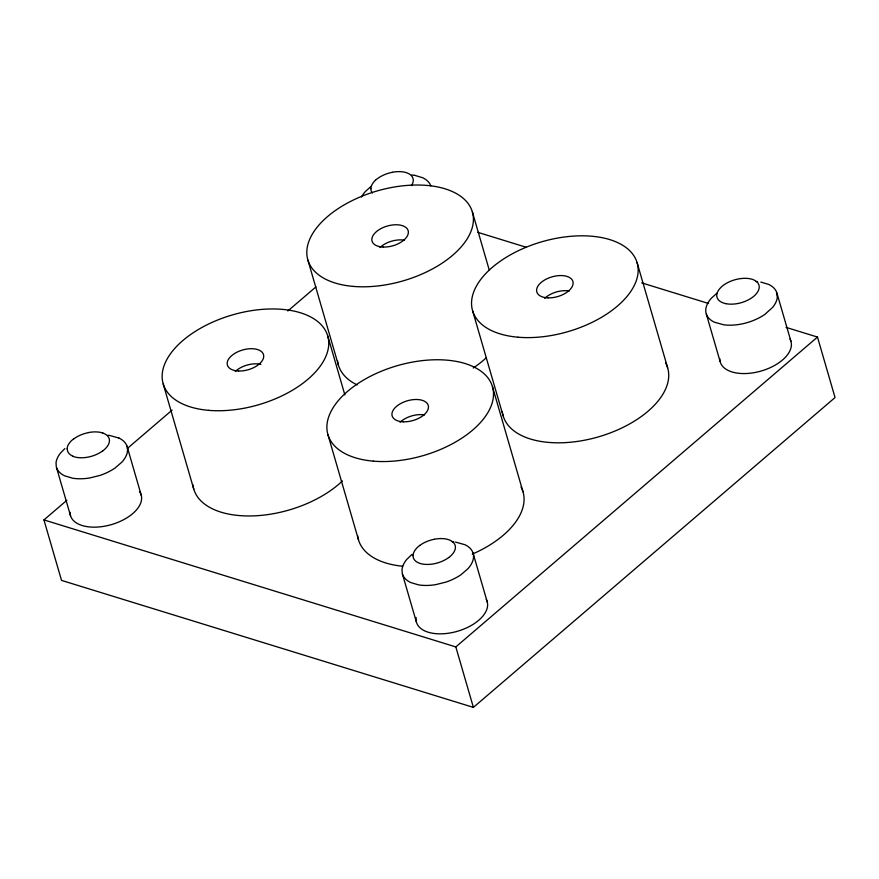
<?xml version="1.0" encoding="UTF-8"?>
<svg xmlns="http://www.w3.org/2000/svg" width="879" height="879" viewBox="0 0 879 879"><rect width="100%" height="100%" fill="white"/><g stroke="black" fill="none" stroke-linecap="round" stroke-linejoin="round"><path stroke-width="1.32" d="M127.521 451.081L127.576 448.971A35.325 19.294 -16.2 0 0 126.994 446.103A37.248 20.338 -16.2 0 0 118.973 438.061M64.848 448.62L60.673 452.861A37.72 20.602 -16.2 0 0 56.036 462.761L56.289 466.826L70.562 515.874M786.002 327.362L817.481 337.064L835.05 397.539L473.396 707.386L61.519 580.393L43.95 519.918L66.881 500.283M127.323 448.488L172.141 410.086M287.829 310.979L315.968 286.862M43.95 519.918L455.827 646.922L817.481 337.064M411.976 554.352L406.647 559.538A37.72 20.602 -16.2 0 0 402.011 569.438L402.263 573.504L416.316 621.761M370.993 186.469L365.389 191.512A37.643 20.558 -16.2 0 0 361.544 197.006M716.978 293.147L711.364 298.19A37.643 20.558 -16.2 0 0 705.804 309.166L705.749 311.276A35.325 19.294 -16.2 0 0 706.331 314.144L720.077 361.357M455.487 542.09L464.969 544.727A37.248 20.338 -16.2 0 1 472.968 552.781L487.307 602.181M414.855 175.382L422.777 177.778A37.522 20.492 -16.2 0 1 430.413 184.942L430.776 185.832M760.829 282.06L768.751 284.455A37.522 20.492 -16.2 0 1 776.399 291.619L777.3 297.476A37.72 20.602 -16.2 0 1 772.652 307.375L764.851 314.407A37.489 20.47 -16.2 0 1 748.15 322.34A35.567 19.426 -16.2 0 1 741.162 324.087L739.349 324.406A37.357 20.404 -16.2 0 1 723.824 324.823L714.341 322.186A37.248 20.338 -16.2 0 1 706.342 314.144M477.747 232.32L526.279 247.285M641.714 282.873L708.606 303.497M102.986 433.094L100.569 432.402A21.909 11.965 -16.2 0 0 88.493 432.545M118.984 438.05L109.501 435.424A37.357 20.404 -16.2 0 0 107.897 435.248M402.549 574.416L402.901 575.305A37.522 20.492 -16.2 0 0 410.559 582.469L418.481 584.865A37.632 20.558 -16.2 0 0 435.566 584.678L446.027 582.085A37.544 20.503 -16.2 0 0 461.057 574.679L467.936 568.735A37.643 20.558 -16.2 0 0 473.495 557.758L473.561 555.649A35.325 19.294 -16.2 0 0 472.968 552.781M56.564 467.738L56.926 468.628A37.522 20.492 -16.2 0 0 64.574 475.792L72.496 478.187A37.632 20.558 -16.2 0 0 89.581 478L100.041 475.407A37.544 20.503 -16.2 0 0 115.072 468.002L121.961 462.057A37.643 20.558 -16.2 0 0 127.521 451.081M776.761 292.509L790.88 341.118M637.088 262.634L667.655 367.84M472.342 211.828L489.153 269.699M472.627 310.792L503.195 416.009M492.427 386.573L522.994 491.779M455.827 646.922L473.396 707.386M307.87 259.997L338.437 365.203M327.68 335.778L344.876 394.957M327.966 434.731L358.533 539.948M163.208 383.936L193.776 489.153M126.994 446.103L141.365 495.635M486.153 357.863A85.692 46.796 -16.2 0 1 473.232 368.015M357.193 384.914A85.692 46.796 -16.2 0 1 337.536 360.775M342.403 480.934A85.692 46.796 -16.2 0 1 252.042 515.929A85.692 46.796 -16.2 0 1 192.875 484.725M665.689 363.071A85.692 46.796 -16.2 0 1 599.357 436.599A85.692 46.796 -16.2 0 1 502.283 411.581M521.027 487.01A85.692 46.796 -16.2 0 1 472.232 554.166M402.758 566.252A85.692 46.796 -16.2 0 1 357.621 535.52M486.241 599.423A36.83 20.118 -16.2 0 1 455.41 631.836A36.83 20.118 -16.2 0 1 416.108 617.465M139.464 491.504A36.83 20.118 -16.2 0 1 111.963 524.455A36.83 20.118 -16.2 0 1 70.023 512.281M790.023 339.151A36.83 20.118 -16.2 0 1 760.467 371.224A36.83 20.118 -16.2 0 1 719.791 358.687M756.028 281.544A37.632 20.558 -16.2 0 1 757.665 281.654M411.691 174.987A37.632 20.558 -16.2 0 1 414.844 175.382M372.388 193.006A21.788 11.899 -16.2 0 1 370.894 188.666M392.243 172.317A21.788 11.899 -16.2 0 0 377.509 178.591A20.909 11.416 -16.2 0 0 375.432 180.25M370.872 188.633A22.096 12.064 -16.2 0 1 375.432 180.261M392.276 172.273A22.096 12.064 -16.2 0 1 405.219 172.339A20.931 11.427 -16.2 0 1 407.482 173.086A21.788 11.899 -16.2 0 1 413.262 180.47A22.173 12.108 -16.2 0 1 411.416 185.656M102.964 433.116A21.689 11.845 -16.2 0 1 109.457 440.742A22.096 12.064 -16.2 0 1 104.887 449.125A20.909 11.416 -16.2 0 1 102.81 450.85M73.056 456.234A21.689 11.845 -16.2 0 1 67.276 448.916M73.88 438.83A21.689 11.845 -16.2 0 1 88.526 432.6M102.777 450.839A21.788 11.899 -16.2 0 1 88.043 457.124A22.096 12.064 -16.2 0 1 75.1 457.047A20.931 11.427 -16.2 0 1 72.836 456.3M67.079 448.916A22.173 12.108 -16.2 0 1 71.012 441.148A20.876 11.405 -16.2 0 1 73.726 438.808M452.235 541.805A37.357 20.404 -16.2 0 1 453.883 541.925M448.784 557.528A20.909 11.416 -16.2 0 0 450.872 555.803A22.096 12.064 -16.2 0 0 455.421 547.419A21.689 11.845 -16.2 0 0 448.938 539.794L446.543 539.08A21.909 11.965 -16.2 0 0 434.468 539.223M448.751 557.517A21.788 11.899 -16.2 0 1 434.017 563.802A22.096 12.064 -16.2 0 1 421.085 563.725A20.931 11.427 -16.2 0 1 418.811 562.978A21.788 11.899 -16.2 0 1 412.998 555.638M419.646 545.518A21.788 11.899 -16.2 0 1 434.347 539.256M413.053 555.594A22.173 12.108 -16.2 0 1 416.987 547.826A20.876 11.405 -16.2 0 1 419.701 545.485M400.033 422.283A18.789 10.262 -16.2 0 1 424.568 414.943M235.275 371.487A18.789 10.262 -16.2 0 1 260.876 364.367M379.937 247.548A18.789 10.262 -16.2 0 1 404.472 240.209M544.694 298.344A18.789 10.262 -16.2 0 1 569.229 291.004M725.735 303.651L723.307 302.969A21.832 11.921 -16.2 0 1 716.737 295.322A22.096 12.064 -16.2 0 1 721.417 286.928A20.909 11.416 -16.2 0 1 723.494 285.203A21.788 11.899 -16.2 0 1 738.217 278.995A22.096 12.064 -16.2 0 1 751.193 279.017A20.931 11.427 -16.2 0 1 753.468 279.764A21.788 11.899 -16.2 0 1 759.236 287.147A22.173 12.108 -16.2 0 1 755.292 294.904A20.876 11.405 -16.2 0 1 752.578 297.256A21.832 11.921 -16.2 0 1 737.811 303.519A21.909 11.965 -16.2 0 1 725.735 303.64M403.296 421.799A18.789 10.262 -16.2 0 0 428.293 405.615A18.789 10.262 -16.2 0 0 399 404.538A18.789 10.262 -16.2 0 0 403.296 421.799M547.958 297.86A18.789 10.262 -16.2 0 0 572.954 281.676A18.789 10.262 -16.2 0 0 543.661 280.599A18.789 10.262 -16.2 0 0 547.958 297.86M238.539 371.004A18.789 10.262 -16.2 0 0 263.546 354.819A18.789 10.262 -16.2 0 0 234.243 353.743A18.789 10.262 -16.2 0 0 238.539 371.004M383.2 247.054A18.789 10.262 -16.2 0 0 408.208 230.88A18.789 10.262 -16.2 0 0 378.904 229.804A18.789 10.262 -16.2 0 0 383.2 247.054M373.3 461.145A85.692 46.796 -16.2 0 0 493.339 391.001A85.692 46.796 -16.2 0 0 363.95 379.816A85.692 46.796 -16.2 0 0 373.3 461.145M208.554 410.339A85.692 46.796 -16.2 0 0 328.581 340.206A85.692 46.796 -16.2 0 0 199.192 329.021A85.692 46.796 -16.2 0 0 208.554 410.339M353.204 286.4A85.692 46.796 -16.2 0 0 473.243 216.256A85.692 46.796 -16.2 0 0 343.854 205.082A85.692 46.796 -16.2 0 0 353.204 286.4M517.962 337.206A85.692 46.796 -16.2 0 0 638 267.062A85.692 46.796 -16.2 0 0 508.611 255.877A85.692 46.796 -16.2 0 0 517.962 337.206"/></g></svg>
